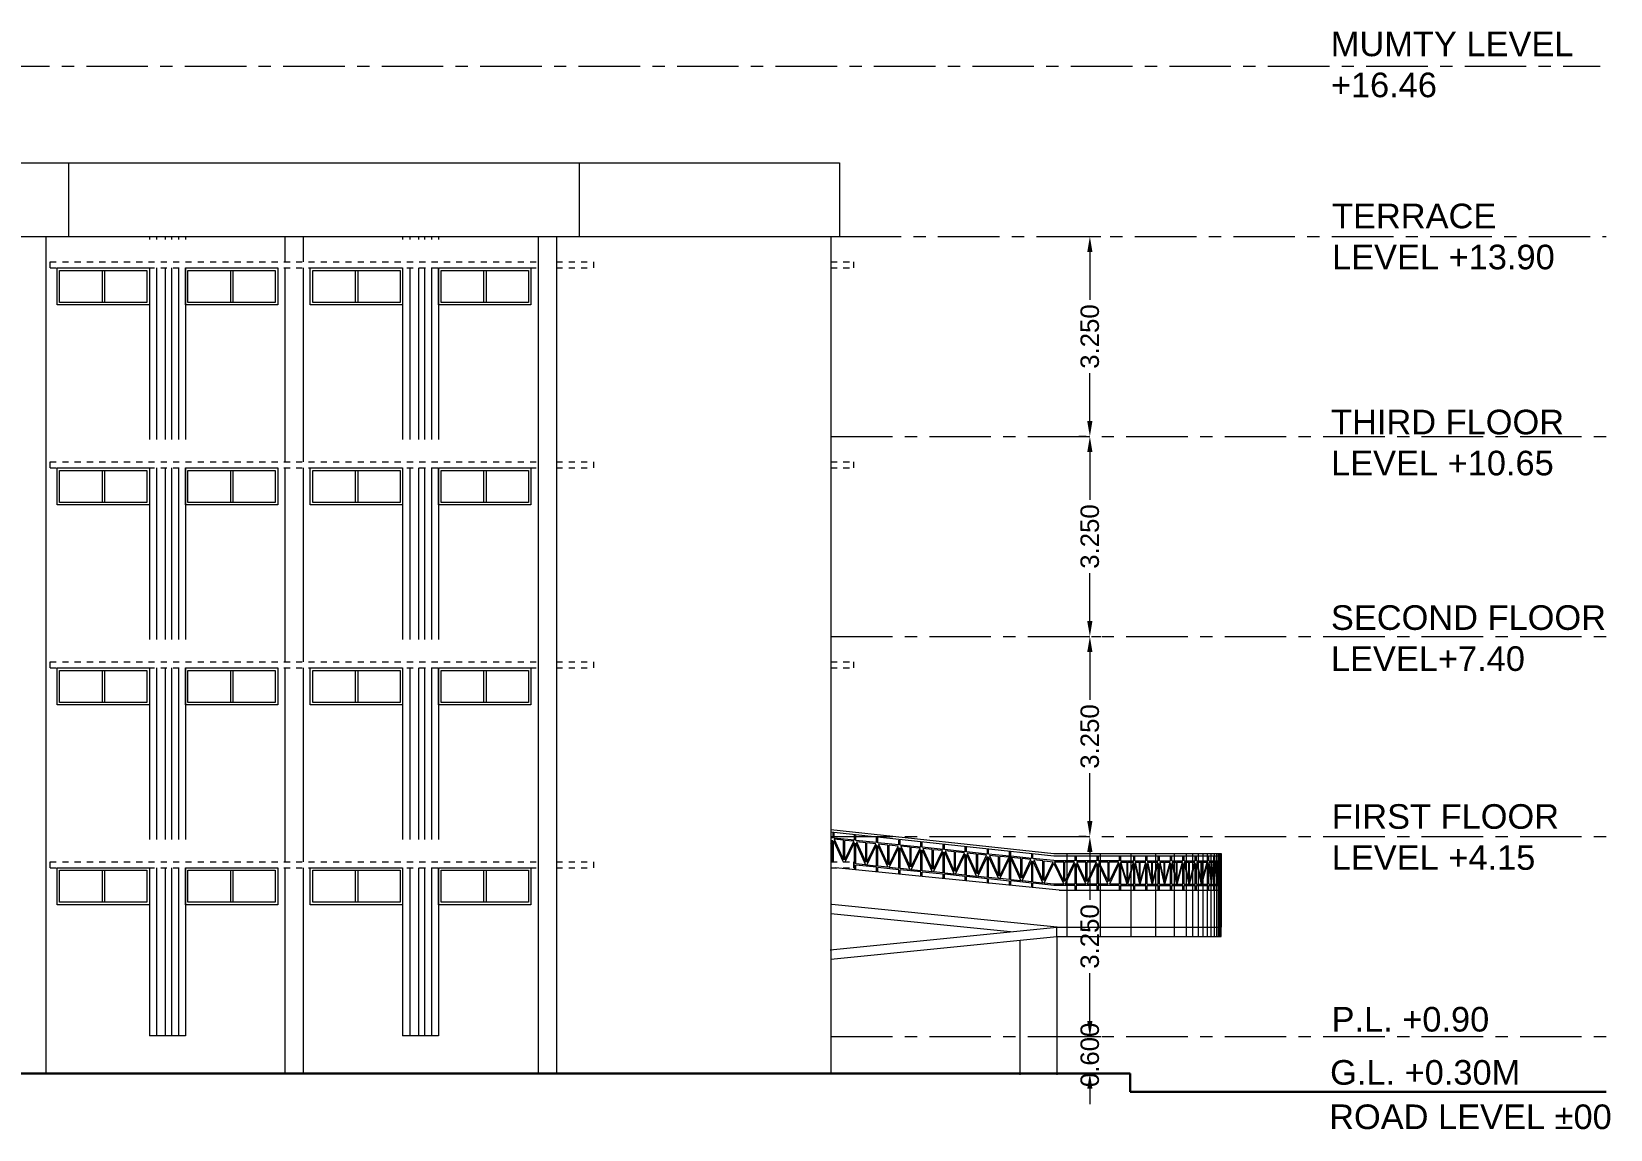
# Model space of a CAD drawing. Header units: millimetres. Extents: x 1898 to 3725, y 783 to 1532.
# Drawn here: x 2634.09 to 2659.74, y 966.5 to 984.34 of the extents above; entities that cross this region are included whole.
import ezdxf

# ---------------------------------------------------------------- set-up
doc = ezdxf.new("R2010")
doc.units = ezdxf.units.MM
for name, pattern in [('CENTER', [2, 1.25, -0.25, 0.25, -0.25]), ('DASHED', [0.75, 0.5, -0.25]), ('DASHED2', [0.375, 0.25, -0.125])]:
    doc.linetypes.add(name, pattern=pattern)
doc.layers.get('Defpoints').update_dxf_attribs({"lineweight": 15})
for name, color, linetype, lineweight in [('DIM', 6, 'Continuous', 18), ('ELEV.1', 7, 'Continuous', 20), ('ELEV.2', 250, 'Continuous', 20), ('ELEV.4', 251, 'Continuous', 18), ('ELEV.5', 250, 'Continuous', 15), ('Fixture', 44, 'Continuous', 13), ('GRID', 134, 'CENTER', 18), ('Hatch', 43, 'Continuous', 13), ('PROJ.', 30, 'DASHED2', 15), ('Railing', 23, 'Continuous', 13), ('RAMP', 213, 'Continuous', 20), ('TEXT', 7, 'Continuous', 15), ('Ventilator', 4, 'DASHED', 18), ('Wall', 7, 'Continuous', 30)]:
    doc.layers.add(name, color=color, linetype=linetype, lineweight=lineweight)
doc.styles.add('Tabrej', font='arial.ttf')
doc.dimstyles.new('DIMEN', dxfattribs={"dimtxt": 0.3, "dimasz": 0.25, "dimexe": 0.18, "dimexo": 0.0625, "dimgap": 0.09, "dimtad": 0, "dimdec": 3, "dimzin": 0, "dimdsep": 46, "dimtxsty": 'Tabrej', "dimcen": 0, "dimclrd": 256, "dimclre": 256, "dimclrt": 7, "dimadec": 0, "dimazin": 0, "dimtfac": 1, "dimtdec": 3, "dimtofl": 0, "dimtmove": 0, "dimatfit": 1, "dimfxl": 0, "dimtolj": 1, "dimtzin": 0, "dimlwd": -1, "dimlwe": -1, "dimarcsym": 0})

# ---------------------------------------------------------------- blocks, each defined once
blk = doc.blocks.new('DRTY')
at = {"layer": 'ELEV.1', "color": 251, "ltscale": 0.05}
for p, q in [((-0.115, 3.7), (-0.115, 3.65)), ((0, 3.7), (0, 3.65)), ((0.355, 3.7), (0.355, 3.65)), ((0.47, 3.7), (0.47, 3.65)), ((-0.115, 3.19), (-0.115, 0.4)), ((0, 3.19), (0, 0.4)), ((0.355, 3.19), (0.355, 0.4)), ((0.47, 3.19), (0.47, 0.4)), ((-0.115, -0.06), (-0.115, -2.85)), ((0, -0.06), (0, -2.85)), ((0.355, -0.06), (0.355, -2.85)), ((0.47, -0.06), (0.47, -2.85)), ((-0.115, -3.31), (-0.115, -6.1)), ((0, -3.31), (0, -6.1)), ((0.355, -3.31), (0.355, -6.1)), ((0.47, -3.31), (0.47, -6.1)), ((-0.115, -6.56), (-0.115, -9.29)), ((0, -6.56), (0, -9.29)), ((0.355, -6.56), (0.355, -9.29)), ((0.47, -6.56), (0.47, -9.29)), ((-0.115, -9.29), (-0.115, -9.29)), ((-0.115, -9.29), (0.47, -9.29))]:
    blk.add_line(p, q, dxfattribs=at)
at = {"layer": 'Fixture', "ltscale": 0.05}
for p, q in [((0.113, 3.7), (0.113, 3.65)), ((0.213, 3.7), (0.213, 3.65)), ((0.113, 3.19), (0.113, 0.4)), ((0.213, 3.19), (0.213, 0.4)), ((0.113, -0.06), (0.113, -2.85)), ((0.213, -0.06), (0.213, -2.85)), ((0.113, -3.31), (0.113, -6.1)), ((0.213, -3.31), (0.213, -6.1)), ((0.113, -6.56), (0.113, -9.29)), ((0.213, -6.56), (0.213, -9.29)), ((0.113, -9.29), (0.213, -9.29))]:
    blk.add_line(p, q, dxfattribs=at)
blk = doc.blocks.new('*D437')
at = {"layer": 'Defpoints', "color": 0, "lineweight": 15, "transparency": 16777216}
for p in [(2651.163, 968.008), (2651.285, 968.008), (2651.163, 967.408)]:
    blk.add_point(p, dxfattribs=at)
at = {"layer": 'DIM', "transparency": 16777216}
for p, q in [((2651.285, 968.258), (2651.285, 968.508)), ((2651.226, 968.008), (2651.465, 968.008)), ((2651.226, 967.408), (2651.465, 967.408)), ((2651.285, 967.158), (2651.285, 966.908))]:
    blk.add_line(p, q, dxfattribs=at)
at = {"layer": 'DIM', "lineweight": 15, "transparency": 16777216}
for points in [[(2651.243, 968.258), (2651.327, 968.258), (2651.285, 968.008)], [(2651.243, 967.158), (2651.327, 967.158), (2651.285, 967.408)]]:
    blk.add_solid(points, dxfattribs=at)
at = {"layer": 'DIM', "color": 7, "transparency": 16777216, "insert": (2651.285, 967.708), "char_height": 0.3, "attachment_point": 5, "rotation": 90, "style": 'Tabrej'}
blk.add_mtext('\\A1;0.600', dxfattribs=at)
blk = doc.blocks.new('*D438')
at = {"layer": 'Defpoints', "color": 0, "lineweight": 15, "transparency": 16777216}
for p in [(2651.285, 971.258), (2651.285, 971.258), (2651.163, 968.008)]:
    blk.add_point(p, dxfattribs=at)
at = {"layer": 'DIM', "transparency": 16777216}
for p, q in [((2651.223, 971.258), (2651.105, 971.258)), ((2651.285, 971.008), (2651.285, 970.229)), ((2651.285, 968.258), (2651.285, 969.038)), ((2651.226, 968.008), (2651.465, 968.008))]:
    blk.add_line(p, q, dxfattribs=at)
at = {"layer": 'DIM', "lineweight": 15, "transparency": 16777216}
for points in [[(2651.243, 971.008), (2651.327, 971.008), (2651.285, 971.258)], [(2651.243, 968.258), (2651.327, 968.258), (2651.285, 968.008)]]:
    blk.add_solid(points, dxfattribs=at)
at = {"layer": 'DIM', "color": 7, "transparency": 16777216, "insert": (2651.285, 969.633), "char_height": 0.3, "attachment_point": 5, "rotation": 90, "style": 'Tabrej'}
blk.add_mtext('\\A1;3.250', dxfattribs=at)
blk = doc.blocks.new('*D439')
at = {"layer": 'Defpoints', "color": 0, "lineweight": 15, "transparency": 16777216}
for p in [(2651.251, 974.508), (2651.285, 974.508), (2651.285, 971.258)]:
    blk.add_point(p, dxfattribs=at)
at = {"layer": 'DIM', "transparency": 16777216}
for p, q in [((2651.313, 974.508), (2651.465, 974.508)), ((2651.285, 974.258), (2651.285, 973.479)), ((2651.285, 971.508), (2651.285, 972.288)), ((2651.223, 971.258), (2651.105, 971.258))]:
    blk.add_line(p, q, dxfattribs=at)
at = {"layer": 'DIM', "lineweight": 15, "transparency": 16777216}
for points in [[(2651.243, 974.258), (2651.327, 974.258), (2651.285, 974.508)], [(2651.243, 971.508), (2651.327, 971.508), (2651.285, 971.258)]]:
    blk.add_solid(points, dxfattribs=at)
at = {"layer": 'DIM', "color": 7, "transparency": 16777216, "insert": (2651.285, 972.883), "char_height": 0.3, "attachment_point": 5, "rotation": 90, "style": 'Tabrej'}
blk.add_mtext('\\A1;3.250', dxfattribs=at)
blk = doc.blocks.new('*D440')
at = {"layer": 'Defpoints', "color": 0, "lineweight": 15, "transparency": 16777216}
for p in [(2651.285, 977.758), (2651.285, 977.758), (2651.251, 974.508)]:
    blk.add_point(p, dxfattribs=at)
at = {"layer": 'DIM', "transparency": 16777216}
for p, q in [((2651.223, 977.758), (2651.105, 977.758)), ((2651.285, 977.508), (2651.285, 976.729)), ((2651.285, 974.758), (2651.285, 975.538)), ((2651.313, 974.508), (2651.465, 974.508))]:
    blk.add_line(p, q, dxfattribs=at)
at = {"layer": 'DIM', "lineweight": 15, "transparency": 16777216}
for points in [[(2651.243, 977.508), (2651.327, 977.508), (2651.285, 977.758)], [(2651.243, 974.758), (2651.327, 974.758), (2651.285, 974.508)]]:
    blk.add_solid(points, dxfattribs=at)
at = {"layer": 'DIM', "color": 7, "transparency": 16777216, "insert": (2651.285, 976.133), "char_height": 0.3, "attachment_point": 5, "rotation": 90, "style": 'Tabrej'}
blk.add_mtext('\\A1;3.250', dxfattribs=at)
blk = doc.blocks.new('*D441')
at = {"layer": 'Defpoints', "color": 0, "lineweight": 15, "transparency": 16777216}
for p in [(2651.251, 981.008), (2651.285, 981.008), (2651.285, 977.758)]:
    blk.add_point(p, dxfattribs=at)
at = {"layer": 'DIM', "transparency": 16777216}
for p, q in [((2651.313, 981.008), (2651.465, 981.008)), ((2651.285, 980.758), (2651.285, 979.979)), ((2651.285, 978.008), (2651.285, 978.788)), ((2651.223, 977.758), (2651.105, 977.758))]:
    blk.add_line(p, q, dxfattribs=at)
at = {"layer": 'DIM', "lineweight": 15, "transparency": 16777216}
for points in [[(2651.243, 980.758), (2651.327, 980.758), (2651.285, 981.008)], [(2651.243, 978.008), (2651.327, 978.008), (2651.285, 977.758)]]:
    blk.add_solid(points, dxfattribs=at)
at = {"layer": 'DIM', "color": 7, "transparency": 16777216, "insert": (2651.285, 979.383), "char_height": 0.3, "attachment_point": 5, "rotation": 90, "style": 'Tabrej'}
blk.add_mtext('\\A1;3.250', dxfattribs=at)

msp = doc.modelspace()

# ---------------------------------------------------------------- linework, layer by layer
at = {"layer": 'ELEV.1'}
for p, q in [((2627.8673, 982.2081), (2634.6873, 982.2081)), ((2634.6873, 982.2081), (2634.6873, 981.0081)), ((2627.8673, 981.0081), (2634.6873, 981.0081)), ((2634.3173, 981.0081), (2634.3173, 967.4081))]:
    msp.add_line(p, q, dxfattribs=at)
at = {"layer": 'ELEV.2'}
for p, q in [((2638.2023, 981.0081), (2638.2023, 980.5981)), ((2638.5023, 981.0081), (2638.5023, 980.5981)), ((2642.3173, 981.0081), (2642.3173, 967.4081)), ((2642.6173, 981.0081), (2642.6173, 967.4081)), ((2638.2023, 980.4981), (2638.2023, 977.3481)), ((2638.5023, 980.4981), (2638.5023, 977.3481)), ((2638.2023, 977.2481), (2638.2023, 974.0981)), ((2638.5023, 977.2481), (2638.5023, 974.0981)), ((2638.2023, 973.9981), (2638.2023, 970.8481)), ((2638.5023, 973.9981), (2638.5023, 970.8481)), ((2638.2023, 970.7481), (2638.2023, 967.4081)), ((2638.5023, 970.7481), (2638.5023, 967.4081))]:
    msp.add_line(p, q, dxfattribs=at)
at = {"layer": 'ELEV.4'}
for p, q in [((2642.9873, 982.2081), (2647.2173, 982.2081)), ((2647.2173, 982.2081), (2647.2173, 981.0081)), ((2642.9873, 981.0081), (2647.2173, 981.0081)), ((2647.0773, 981.0081), (2647.0773, 967.4081))]:
    msp.add_line(p, q, dxfattribs=at)
at = {"layer": 'ELEV.5', "linetype": 'Continuous'}
for p, q in [((2650.7848, 970.3831), (2647.1522, 970.7475)), ((2650.7848, 970.3831), (2653.4173, 970.3831)), ((2653.4173, 970.3831), (2653.4173, 969.7831)), ((2650.7548, 969.7831), (2647.0923, 970.1505)), ((2649.9959, 969.7085), (2647.0773, 970.0012)), ((2647.0624, 969.4142), (2650.7473, 969.7838)), ((2647.0773, 969.2649), (2650.7473, 969.6331)), ((2650.7473, 969.6331), (2650.7473, 969.7831)), ((2650.7473, 969.6331), (2653.4162, 969.6331)), ((2650.7473, 969.6331), (2650.7473, 967.3831)), ((2650.7548, 969.7831), (2653.4162, 969.7831)), ((2653.4162, 969.7831), (2653.4162, 969.6331)), ((2650.1473, 969.5729), (2650.1473, 967.3831))]:
    msp.add_line(p, q, dxfattribs=at)
at = {"layer": 'GRID', "ltscale": 0.8}
for p, q in [((2631.7773, 983.7751), (2659.5757, 983.7751)), ((2647.2173, 981.0081), (2659.6766, 981.0081)), ((2647.0773, 977.7581), (2659.6766, 977.7581)), ((2647.0773, 974.5081), (2659.6766, 974.5081)), ((2647.0773, 971.2581), (2659.6766, 971.2581)), ((2647.0773, 968.0081), (2659.6766, 968.0081))]:
    msp.add_line(p, q, dxfattribs=at)
at = {"layer": 'Hatch'}
for p, q in [((2650.9148, 969.6381), (2650.9148, 970.9831)), ((2651.4583, 969.6331), (2651.4583, 970.9781)), ((2651.9583, 969.6331), (2651.9583, 970.9781)), ((2652.3583, 969.6331), (2652.3583, 970.9781)), ((2652.6583, 969.6331), (2652.6583, 970.9781)), ((2652.8583, 969.6331), (2652.8583, 970.9781)), ((2652.9583, 969.6331), (2652.9583, 970.9781)), ((2653.0483, 969.6331), (2653.0483, 970.9781)), ((2653.1283, 969.6331), (2653.1283, 970.9781)), ((2653.1983, 969.6331), (2653.1983, 970.9781)), ((2653.2583, 969.6331), (2653.2583, 970.9781)), ((2653.3083, 969.6331), (2653.3083, 970.9781)), ((2653.3483, 969.6331), (2653.3483, 970.9781)), ((2653.3783, 969.6331), (2653.3783, 970.9781)), ((2653.3983, 969.6331), (2653.3983, 970.9781)), ((2653.4083, 969.6331), (2653.4083, 970.9781)), ((2653.4173, 969.6331), (2653.4173, 970.9781))]:
    msp.add_line(p, q, dxfattribs=at)
at = {"layer": 'PROJ.'}
for p, q in [((2634.3873, 980.4981), (2634.3873, 980.5981)), ((2642.3173, 980.5981), (2642.3173, 980.4981)), ((2643.2174, 980.5981), (2643.2174, 980.4981)), ((2647.4473, 980.4981), (2647.4473, 980.5981)), ((2634.3873, 977.2481), (2634.3873, 977.3481)), ((2642.3173, 977.3481), (2642.3173, 977.2481)), ((2643.2174, 977.3481), (2643.2174, 977.2481)), ((2647.4473, 977.2481), (2647.4473, 977.3481)), ((2634.3873, 973.9981), (2634.3873, 974.0981)), ((2642.3173, 974.0981), (2642.3173, 973.9981)), ((2643.2174, 974.0981), (2643.2174, 973.9981)), ((2647.4473, 973.9981), (2647.4473, 974.0981)), ((2634.3873, 970.7481), (2634.3873, 970.8481)), ((2642.3173, 970.8481), (2642.3173, 970.7481)), ((2643.2174, 970.8481), (2643.2174, 970.7481)), ((2647.4473, 970.7481), (2647.4473, 970.8481))]:
    msp.add_line(p, q, dxfattribs=at)
at = {"layer": 'PROJ.', "ltscale": 0.002}
for p, q in [((2634.3873, 980.5981), (2642.3173, 980.5981)), ((2634.3873, 980.4981), (2642.3173, 980.4981)), ((2642.6173, 980.5981), (2643.2174, 980.5981)), ((2642.6173, 980.4981), (2643.2174, 980.4981)), ((2647.0773, 980.5981), (2647.4473, 980.5981)), ((2647.0773, 980.4981), (2647.4473, 980.4981)), ((2634.3873, 977.3481), (2642.3173, 977.3481)), ((2642.6173, 977.3481), (2643.2174, 977.3481)), ((2647.0773, 977.3481), (2647.4473, 977.3481)), ((2634.3873, 977.2481), (2642.3173, 977.2481)), ((2642.6173, 977.2481), (2643.2174, 977.2481)), ((2647.0773, 977.2481), (2647.4473, 977.2481)), ((2634.3873, 974.0981), (2642.3173, 974.0981)), ((2634.3873, 973.9981), (2642.3173, 973.9981)), ((2642.6173, 974.0981), (2643.2174, 974.0981)), ((2642.6173, 973.9981), (2643.2174, 973.9981)), ((2647.0773, 974.0981), (2647.4473, 974.0981)), ((2647.0773, 973.9981), (2647.4473, 973.9981)), ((2634.3873, 970.8481), (2642.3173, 970.8481)), ((2634.3873, 970.7481), (2642.3173, 970.7481)), ((2642.6173, 970.8481), (2643.2174, 970.8481)), ((2642.6173, 970.7481), (2643.2174, 970.7481)), ((2647.0773, 970.8481), (2647.4473, 970.8481)), ((2647.0773, 970.7481), (2647.4473, 970.7481))]:
    msp.add_line(p, q, dxfattribs=at)
at = {"layer": 'Railing', "linetype": 'Continuous'}
for p, q in [((2647.0773, 971.3718), (2650.7008, 970.9831)), ((2647.0773, 971.3316), (2650.6986, 970.9431)), ((2650.6986, 970.9431), (2653.4173, 970.9431)), ((2650.7008, 970.9831), (2653.4173, 970.9831)), ((2650.8831, 970.9831), (2653.4173, 970.9831)), ((2653.4173, 970.9831), (2653.4173, 970.3831))]:
    msp.add_line(p, q, dxfattribs=at)
at = {"layer": 'Railing'}
for p, q in [((2647.112, 971.2341), (2647.0773, 971.2376)), ((2647.0773, 971.1506), (2647.1004, 971.1985)), ((2647.1004, 970.8553), (2647.1004, 971.1985)), ((2647.112, 971.2341), (2647.112, 971.3279)), ((2647.1204, 971.1889), (2647.2749, 970.8481)), ((2647.1204, 970.8512), (2647.1204, 971.1889)), ((2647.2825, 971.1964), (2647.1319, 971.2119)), ((2647.1319, 971.2119), (2647.2825, 970.8798)), ((2647.132, 971.232), (2647.132, 971.3257)), ((2647.4604, 971.1982), (2647.132, 971.232)), ((2647.2825, 970.8798), (2647.2825, 971.1964)), ((2647.4478, 971.1794), (2647.3025, 971.1944)), ((2647.3025, 970.8774), (2647.3025, 971.1944)), ((2647.3025, 970.8774), (2647.4478, 971.1794)), ((2647.3106, 970.8481), (2647.4604, 971.1595)), ((2647.4604, 971.1982), (2647.4604, 971.2787)), ((2647.4604, 970.8162), (2647.4604, 971.1595)), ((2647.4804, 971.1942), (2647.4804, 971.2746)), ((2647.8204, 971.1592), (2647.4804, 971.1942)), ((2647.4804, 971.1499), (2647.6409, 970.7957)), ((2647.4804, 970.8122), (2647.4804, 971.1499)), ((2647.6425, 971.1574), (2647.4919, 971.1729)), ((2647.4919, 971.1729), (2647.6425, 970.8408)), ((2647.6425, 970.8408), (2647.6425, 971.1574)), ((2647.8078, 971.1404), (2647.6625, 971.1554)), ((2647.6625, 970.8383), (2647.6625, 971.1554)), ((2647.6625, 970.8383), (2647.8078, 971.1404)), ((2647.8204, 971.1592), (2647.8204, 971.2396)), ((2647.8404, 971.1552), (2647.8404, 971.2356)), ((2648.1804, 971.1202), (2647.8404, 971.1552)), ((2648.0025, 971.1184), (2647.8519, 971.1339)), ((2647.8519, 971.1339), (2648.0025, 970.8018)), ((2648.1804, 971.1202), (2648.1804, 971.2006)), ((2648.2005, 971.1192), (2648.2005, 971.1996)), ((2648.5405, 971.0842), (2648.5405, 971.1646)), ((2648.5605, 971.0821), (2648.5605, 971.1626)), ((2647.663, 970.7934), (2647.8204, 971.1205)), ((2647.8204, 970.7772), (2647.8204, 971.1205)), ((2647.8404, 971.1108), (2648.0009, 970.7567)), ((2647.8404, 970.7732), (2647.8404, 971.1108)), ((2648.0025, 970.8018), (2648.0025, 971.1184)), ((2648.1678, 971.1014), (2648.0225, 971.1163)), ((2648.0225, 970.7993), (2648.0225, 971.1163)), ((2648.0225, 970.7993), (2648.1678, 971.1014)), ((2648.023, 970.7544), (2648.1804, 971.0815)), ((2648.1804, 970.7382), (2648.1804, 971.0815)), ((2648.5405, 971.0842), (2648.2005, 971.1192)), ((2648.2005, 971.0748), (2648.361, 970.7207)), ((2648.2005, 970.7372), (2648.2005, 971.0748)), ((2648.3625, 971.0824), (2648.212, 971.0979)), ((2648.212, 971.0979), (2648.3625, 970.7658)), ((2648.3625, 970.7658), (2648.3625, 971.0824)), ((2648.5278, 971.0654), (2648.3825, 971.0803)), ((2648.3825, 970.7633), (2648.3825, 971.0803)), ((2648.3825, 970.7633), (2648.5278, 971.0654)), ((2648.3831, 970.7184), (2648.5405, 971.0455)), ((2648.5405, 970.7022), (2648.5405, 971.0455)), ((2648.9005, 971.0472), (2648.5605, 971.0821)), ((2648.5605, 971.0378), (2648.721, 970.6836)), ((2648.5605, 970.7001), (2648.5605, 971.0378)), ((2648.7225, 971.0454), (2648.572, 971.0609)), ((2648.572, 971.0609), (2648.7225, 970.7287)), ((2648.7225, 970.7287), (2648.7225, 971.0454)), ((2648.8878, 971.0284), (2648.7425, 971.0433)), ((2648.7425, 970.7263), (2648.7425, 971.0433)), ((2648.7425, 970.7263), (2648.8878, 971.0284)), ((2648.7431, 970.6814), (2648.9005, 971.0085)), ((2648.9005, 971.0472), (2648.9005, 971.1276)), ((2648.9005, 970.6652), (2648.9005, 971.0085)), ((2648.9205, 971.0451), (2648.9205, 971.1255)), ((2649.2605, 971.0101), (2648.9205, 971.0451)), ((2648.9205, 971.0008), (2649.081, 970.6466)), ((2648.9205, 970.6631), (2648.9205, 971.0008)), ((2649.0825, 971.0083), (2648.932, 971.0238)), ((2648.932, 971.0238), (2649.0825, 970.6917)), ((2649.0828, 970.6947), (2649.0828, 971.0114)), ((2649.2478, 970.9913), (2649.1025, 971.0063)), ((2649.1025, 970.6893), (2649.2478, 970.9913)), ((2649.1028, 970.6923), (2649.1028, 971.0093)), ((2649.1031, 970.6443), (2649.2605, 970.9714)), ((2649.2605, 971.0101), (2649.2605, 971.0906)), ((2649.2605, 970.6281), (2649.2605, 970.9714)), ((2649.2805, 971.0081), (2649.2805, 971.0885)), ((2649.6205, 970.9731), (2649.2805, 971.0081)), ((2649.2805, 970.9638), (2649.441, 970.6096)), ((2649.2805, 970.6261), (2649.2805, 970.9638)), ((2649.4425, 970.9713), (2649.292, 970.9868)), ((2649.292, 970.9868), (2649.4425, 970.6547)), ((2649.4425, 970.6547), (2649.4425, 970.9713)), ((2649.6078, 970.9543), (2649.4625, 970.9693)), ((2649.4625, 970.6522), (2649.4625, 970.9693)), ((2649.4625, 970.6522), (2649.6078, 970.9543)), ((2649.4631, 970.6073), (2649.6205, 970.9344)), ((2649.6205, 970.9731), (2649.6205, 971.0535)), ((2649.6205, 970.5911), (2649.6205, 970.9344)), ((2649.6405, 970.9711), (2649.6405, 971.0515)), ((2649.9805, 970.9361), (2649.6405, 970.9711)), ((2649.6405, 970.9267), (2649.801, 970.5725)), ((2649.6405, 970.5891), (2649.6405, 970.9267)), ((2649.8025, 970.9343), (2649.652, 970.9498)), ((2649.652, 970.9498), (2649.8025, 970.6177)), ((2649.8025, 970.6177), (2649.8025, 970.9343)), ((2649.8225, 970.6152), (2649.8225, 970.9322)), ((2649.8225, 970.6152), (2649.9678, 970.9173)), ((2649.9681, 970.9203), (2649.8228, 970.9353)), ((2649.8231, 970.5703), (2649.9805, 970.8974)), ((2649.9805, 970.8974), (2649.9805, 971.0165)), ((2649.9808, 970.5571), (2649.9808, 970.9004)), ((2650.0008, 970.8927), (2650.0008, 971.0175)), ((2650.3408, 970.9021), (2650.0008, 970.9371)), ((2650.0008, 970.8927), (2650.1613, 970.5386)), ((2650.0008, 970.5551), (2650.0008, 970.8927)), ((2650.1628, 970.9003), (2650.0123, 970.9158)), ((2650.0123, 970.9158), (2650.1628, 970.5837)), ((2650.1628, 970.5837), (2650.1628, 970.9003)), ((2650.3281, 970.8833), (2650.1828, 970.8982)), ((2650.1828, 970.5812), (2650.1828, 970.8982)), ((2650.1828, 970.5812), (2650.3281, 970.8833)), ((2650.3408, 970.9021), (2650.3408, 970.9748)), ((2650.3608, 970.9001), (2650.3608, 970.9726)), ((2650.7008, 970.8651), (2650.3608, 970.9001)), ((2650.5228, 970.8633), (2650.3723, 970.8788)), ((2650.3723, 970.8788), (2650.5228, 970.5466)), ((2651.0408, 970.9431), (2651.0408, 970.8631)), ((2651.0408, 970.9426), (2651.0408, 970.8626)), ((2651.0608, 970.9431), (2651.0608, 970.8631)), ((2651.4008, 970.9431), (2651.4008, 970.8631)), ((2651.4008, 970.9426), (2651.4008, 970.8626)), ((2651.4208, 970.9431), (2651.4208, 970.8631)), ((2651.7608, 970.9431), (2651.7608, 970.8631)), ((2651.7808, 970.9426), (2651.7808, 970.8626)), ((2651.9973, 970.8626), (2651.9973, 970.9431)), ((2652.0173, 970.8626), (2652.0173, 970.9431)), ((2652.1973, 970.8626), (2652.1973, 970.9431)), ((2652.2173, 970.8626), (2652.2173, 970.9431)), ((2652.3973, 970.8626), (2652.3973, 970.9431)), ((2652.4173, 970.8626), (2652.4173, 970.9431)), ((2652.5973, 970.8626), (2652.5973, 970.9431)), ((2652.6173, 970.8626), (2652.6173, 970.9431)), ((2652.7973, 970.8626), (2652.7973, 970.9431)), ((2652.8173, 970.8626), (2652.8173, 970.9431)), ((2652.9973, 970.8626), (2652.9973, 970.9431)), ((2653.0173, 970.8626), (2653.0173, 970.9431)), ((2653.1973, 970.8626), (2653.1973, 970.9431)), ((2653.2173, 970.8626), (2653.2173, 970.9431)), ((2653.2973, 970.8626), (2653.2973, 970.9431)), ((2653.3173, 970.8626), (2653.3173, 970.9431)), ((2653.3973, 970.8626), (2653.3973, 970.9431)), ((2647.4604, 970.8162), (2647.4473, 970.8176)), ((2647.4604, 970.7961), (2647.4473, 970.7975)), ((2647.4604, 970.7165), (2647.4604, 970.7961)), ((2647.6409, 970.7957), (2647.4804, 970.8122)), ((2647.8204, 970.7571), (2647.4804, 970.7921)), ((2647.4804, 970.7145), (2647.4804, 970.7921)), ((2647.8204, 970.7772), (2647.663, 970.7934)), ((2647.8204, 970.6804), (2647.8204, 970.7571)), ((2648.0009, 970.7567), (2647.8404, 970.7732)), ((2648.1804, 970.7181), (2647.8404, 970.7531)), ((2647.8404, 970.6784), (2647.8404, 970.7531)), ((2648.1804, 970.7382), (2648.023, 970.7544)), ((2648.1804, 970.6443), (2648.1804, 970.7181)), ((2648.361, 970.7207), (2648.2005, 970.7372)), ((2648.5405, 970.6821), (2648.2005, 970.7171)), ((2648.2005, 970.6423), (2648.2005, 970.7171)), ((2648.5405, 970.7022), (2648.3831, 970.7184)), ((2648.5405, 970.6082), (2648.5405, 970.6821)), ((2648.721, 970.6836), (2648.5605, 970.7001)), ((2648.9005, 970.6451), (2648.5605, 970.68)), ((2648.5605, 970.6062), (2648.5605, 970.68)), ((2648.9005, 970.6652), (2648.7431, 970.6814)), ((2648.9005, 970.5721), (2648.9005, 970.6451)), ((2649.081, 970.6466), (2648.9205, 970.6631)), ((2649.2605, 970.608), (2648.9205, 970.643)), ((2648.9205, 970.5701), (2648.9205, 970.643)), ((2649.2605, 970.6281), (2649.1031, 970.6443)), ((2649.441, 970.6096), (2649.2805, 970.6261)), ((2650.1834, 970.5363), (2650.3408, 970.8634)), ((2650.3408, 970.5201), (2650.3408, 970.8634)), ((2650.3608, 970.8557), (2650.5213, 970.5015)), ((2650.3608, 970.518), (2650.3608, 970.8557)), ((2650.5228, 970.5466), (2650.5228, 970.8633)), ((2650.5428, 970.5442), (2650.5428, 970.8612)), ((2650.5428, 970.8612), (2650.6881, 970.8463)), ((2650.5428, 970.5442), (2650.6881, 970.8463)), ((2650.5434, 970.4993), (2650.7008, 970.8264)), ((2651.0408, 970.8631), (2650.7008, 970.8631)), ((2650.7008, 970.8197), (2650.8597, 970.4831)), ((2650.7118, 970.8431), (2650.8608, 970.5277)), ((2650.8608, 970.8431), (2650.7118, 970.8431)), ((2650.8608, 970.5277), (2650.8608, 970.8431)), ((2651.0297, 970.8431), (2650.8808, 970.8431)), ((2651.0297, 970.8431), (2650.8808, 970.5277)), ((2650.8808, 970.5277), (2650.8808, 970.8431)), ((2651.0408, 970.8197), (2650.8818, 970.4831)), ((2651.0408, 970.8197), (2651.0408, 970.4826)), ((2651.0408, 970.8197), (2651.0408, 970.4831)), ((2651.4008, 970.8631), (2651.0608, 970.8631)), ((2651.0608, 970.8197), (2651.2197, 970.4831)), ((2651.0608, 970.8197), (2651.0608, 970.4831)), ((2651.0718, 970.8431), (2651.2208, 970.5277)), ((2651.2208, 970.8431), (2651.0718, 970.8431)), ((2651.2208, 970.5277), (2651.2208, 970.8431)), ((2651.3897, 970.8431), (2651.2408, 970.8431)), ((2651.3897, 970.8431), (2651.2408, 970.5277)), ((2651.2408, 970.5277), (2651.2408, 970.8431)), ((2651.4008, 970.8197), (2651.2418, 970.4831)), ((2651.4008, 970.8197), (2651.4008, 970.4826)), ((2651.4008, 970.8197), (2651.4008, 970.4831)), ((2651.7608, 970.8631), (2651.4208, 970.8631)), ((2651.4208, 970.8197), (2651.5797, 970.4831)), ((2651.4208, 970.8197), (2651.4208, 970.4831)), ((2651.4318, 970.8431), (2651.5808, 970.5277)), ((2651.5808, 970.8431), (2651.4318, 970.8431)), ((2651.5808, 970.5277), (2651.5808, 970.8431)), ((2651.7497, 970.8431), (2651.6008, 970.8431)), ((2651.7497, 970.8431), (2651.6008, 970.5277)), ((2651.6008, 970.5277), (2651.6008, 970.8431)), ((2651.7608, 970.8197), (2651.6018, 970.4831)), ((2651.7608, 970.8197), (2651.7608, 970.4831)), ((2651.7808, 970.8626), (2651.9973, 970.8626)), ((2651.7808, 970.8264), (2651.7808, 970.4826)), ((2651.8921, 970.4831), (2651.7808, 970.8264)), ((2651.786, 970.8426), (2651.8923, 970.8426)), ((2651.8923, 970.5147), (2651.786, 970.8426)), ((2651.8923, 970.5147), (2651.8923, 970.8426)), ((2651.9023, 970.8426), (2651.9921, 970.8426)), ((2651.9023, 970.5197), (2651.9921, 970.8426)), ((2651.9023, 970.5197), (2651.9023, 970.8426)), ((2651.9025, 970.4831), (2651.9973, 970.8239)), ((2651.9973, 970.4831), (2651.9973, 970.8239)), ((2652.0173, 970.8626), (2652.1973, 970.8626)), ((2652.0173, 970.4831), (2652.0173, 970.8196)), ((2652.0173, 970.8196), (2652.0922, 970.4831)), ((2652.0225, 970.8426), (2652.0923, 970.8426)), ((2652.0225, 970.8426), (2652.0923, 970.5286)), ((2652.0923, 970.5286), (2652.0923, 970.8426)), ((2652.1023, 970.8426), (2652.1921, 970.8426)), ((2652.1023, 970.5197), (2652.1921, 970.8426)), ((2652.1023, 970.5197), (2652.1023, 970.8426)), ((2652.1025, 970.4831), (2652.1973, 970.8239)), ((2652.1973, 970.4831), (2652.1973, 970.8239)), ((2652.2173, 970.8626), (2652.3973, 970.8626)), ((2652.2173, 970.4831), (2652.2173, 970.8196)), ((2652.2173, 970.8196), (2652.2922, 970.4831)), ((2652.2222, 970.8437), (2652.2923, 970.5286)), ((2652.2225, 970.8426), (2652.2923, 970.8426)), ((2652.2923, 970.5286), (2652.2923, 970.8426)), ((2652.3023, 970.8426), (2652.3921, 970.8426)), ((2652.3023, 970.5197), (2652.3921, 970.8426)), ((2652.3023, 970.5197), (2652.3023, 970.8426)), ((2652.3025, 970.4831), (2652.3973, 970.8239)), ((2652.3973, 970.4831), (2652.3973, 970.8239)), ((2652.4173, 970.8626), (2652.5973, 970.8626)), ((2652.4173, 970.4831), (2652.4173, 970.8196)), ((2652.4173, 970.8196), (2652.4922, 970.4831)), ((2652.4225, 970.8426), (2652.4923, 970.8426)), ((2652.4225, 970.8426), (2652.4923, 970.5286)), ((2652.4923, 970.5286), (2652.4923, 970.8426)), ((2652.5023, 970.8426), (2652.5921, 970.8426)), ((2652.5023, 970.5197), (2652.5921, 970.8426)), ((2652.5023, 970.5197), (2652.5023, 970.8426)), ((2652.5025, 970.4831), (2652.5973, 970.8239)), ((2652.5973, 970.4831), (2652.5973, 970.8239)), ((2652.6173, 970.8626), (2652.7973, 970.8626)), ((2652.6173, 970.4831), (2652.6173, 970.8196)), ((2652.6173, 970.8196), (2652.6922, 970.4831)), ((2652.6225, 970.8426), (2652.6923, 970.8426)), ((2652.6225, 970.8426), (2652.6923, 970.5286)), ((2652.6923, 970.5286), (2652.6923, 970.8426)), ((2652.7023, 970.8426), (2652.7921, 970.8426)), ((2652.7023, 970.5197), (2652.7921, 970.8426)), ((2652.7023, 970.5197), (2652.7023, 970.8426)), ((2652.7025, 970.4831), (2652.7973, 970.8239)), ((2652.7973, 970.4831), (2652.7973, 970.8239)), ((2652.8173, 970.8626), (2652.9973, 970.8626)), ((2652.8173, 970.8426), (2652.8973, 970.4831)), ((2652.8173, 970.4831), (2652.8173, 970.8196)), ((2652.8173, 970.8196), (2652.8922, 970.4831)), ((2652.8225, 970.8426), (2652.8923, 970.8426)), ((2652.8225, 970.8426), (2652.9022, 970.4842)), ((2652.8923, 970.4831), (2652.8923, 970.8426)), ((2652.8925, 970.4844), (2652.9921, 970.8426)), ((2652.9023, 970.8426), (2652.9921, 970.8426)), ((2652.9023, 970.4831), (2652.9023, 970.8426)), ((2652.9025, 970.4831), (2652.9973, 970.8239)), ((2652.9973, 970.4831), (2652.9973, 970.8239)), ((2653.0173, 970.8626), (2653.1973, 970.8626)), ((2653.0173, 970.4831), (2653.0173, 970.8196)), ((2653.0173, 970.8196), (2653.0922, 970.4831)), ((2653.0225, 970.8426), (2653.1921, 970.8426)), ((2653.0225, 970.8426), (2653.1022, 970.4842)), ((2653.0923, 970.4831), (2653.0923, 970.8426)), ((2653.0925, 970.4844), (2653.1921, 970.8426)), ((2653.1023, 970.4831), (2653.1023, 970.8426)), ((2653.1025, 970.4831), (2653.1973, 970.8239)), ((2653.1973, 970.4831), (2653.1973, 970.8239)), ((2653.2173, 970.8626), (2653.2973, 970.8626)), ((2653.2173, 970.4831), (2653.2173, 970.82)), ((2653.2173, 970.82), (2653.2548, 970.4828)), ((2653.2198, 970.8426), (2653.2548, 970.8426)), ((2653.2198, 970.8426), (2653.2548, 970.5282)), ((2653.2548, 970.5282), (2653.2548, 970.8426)), ((2653.2598, 970.8426), (2653.2948, 970.8426)), ((2653.2598, 970.5282), (2653.2948, 970.8426)), ((2653.2598, 970.5282), (2653.2598, 970.8426)), ((2653.2598, 970.4828), (2653.2973, 970.82)), ((2653.2973, 970.4831), (2653.2973, 970.82)), ((2653.3173, 970.8626), (2653.3973, 970.8626)), ((2653.3173, 970.4831), (2653.3173, 970.82)), ((2653.3173, 970.82), (2653.3548, 970.4828)), ((2653.3198, 970.8426), (2653.3548, 970.8426)), ((2653.3198, 970.8426), (2653.3548, 970.5282)), ((2653.3548, 970.5282), (2653.3548, 970.8426)), ((2653.3598, 970.8426), (2653.3948, 970.8426)), ((2653.3598, 970.5282), (2653.3948, 970.8426)), ((2653.3598, 970.5282), (2653.3598, 970.8426)), ((2653.3598, 970.4828), (2653.3973, 970.82)), ((2653.3973, 970.4831), (2653.3973, 970.82)), ((2649.2605, 970.5359), (2649.2605, 970.608)), ((2649.6205, 970.571), (2649.2805, 970.606)), ((2649.2805, 970.5338), (2649.2805, 970.606)), ((2649.6205, 970.5911), (2649.4631, 970.6073)), ((2649.6205, 970.4979), (2649.6205, 970.571)), ((2649.801, 970.5725), (2649.6405, 970.5891)), ((2649.9805, 970.534), (2649.6405, 970.569)), ((2649.6405, 970.4958), (2649.6405, 970.569)), ((2649.9808, 970.5571), (2649.8234, 970.5733)), ((2649.9808, 970.4637), (2649.9808, 970.537)), ((2650.1613, 970.5386), (2650.0008, 970.5551)), ((2650.3408, 970.5), (2650.0008, 970.535)), ((2650.0008, 970.4617), (2650.0008, 970.535)), ((2650.3408, 970.5201), (2650.1834, 970.5363)), ((2650.3408, 970.4276), (2650.3408, 970.5)), ((2650.5213, 970.5015), (2650.3608, 970.518)), ((2650.7008, 970.463), (2650.3608, 970.4979)), ((2650.3608, 970.4256), (2650.3608, 970.4979)), ((2650.7008, 970.4831), (2650.5434, 970.4993)), ((2650.8597, 970.4831), (2650.7008, 970.4831)), ((2651.0408, 970.4631), (2650.7008, 970.4631)), ((2651.0408, 970.4831), (2650.8818, 970.4831)), ((2651.0408, 970.4631), (2651.0408, 970.3826)), ((2651.0408, 970.4631), (2651.0408, 970.3831)), ((2651.2197, 970.4831), (2651.0608, 970.4831)), ((2651.4008, 970.4631), (2651.0608, 970.4631)), ((2651.0608, 970.4631), (2651.0608, 970.3831)), ((2651.4008, 970.4831), (2651.2418, 970.4831)), ((2651.4008, 970.4631), (2651.4008, 970.3826)), ((2651.4008, 970.4631), (2651.4008, 970.3831)), ((2651.5797, 970.4831), (2651.4208, 970.4831)), ((2651.7608, 970.4631), (2651.4208, 970.4631)), ((2651.4208, 970.4631), (2651.4208, 970.3831)), ((2651.7608, 970.4831), (2651.6018, 970.4831)), ((2651.7608, 970.4631), (2651.7608, 970.3831)), ((2651.7808, 970.4831), (2651.8923, 970.4831)), ((2651.7808, 970.4631), (2651.7808, 970.3826)), ((2651.7808, 970.4631), (2651.9973, 970.4631)), ((2651.9023, 970.4831), (2651.9973, 970.4831)), ((2651.9973, 970.3831), (2651.9973, 970.4631)), ((2652.0173, 970.4831), (2652.1973, 970.4831)), ((2652.0173, 970.3831), (2652.0173, 970.4631)), ((2652.0173, 970.4631), (2652.1973, 970.4631)), ((2652.1973, 970.3831), (2652.1973, 970.4631)), ((2652.2173, 970.4831), (2652.3973, 970.4831)), ((2652.2173, 970.3831), (2652.2173, 970.4631)), ((2652.2173, 970.4631), (2652.3973, 970.4631)), ((2652.3973, 970.3831), (2652.3973, 970.4631)), ((2652.4173, 970.4831), (2652.5973, 970.4831)), ((2652.4173, 970.3831), (2652.4173, 970.4631)), ((2652.4173, 970.4631), (2652.5973, 970.4631)), ((2652.5973, 970.3831), (2652.5973, 970.4631)), ((2652.6173, 970.4831), (2652.7973, 970.4831)), ((2652.6173, 970.3831), (2652.6173, 970.4631)), ((2652.6173, 970.4631), (2652.7973, 970.4631)), ((2652.7973, 970.3831), (2652.7973, 970.4631)), ((2652.8173, 970.4831), (2652.9973, 970.4831)), ((2652.8173, 970.3831), (2652.8173, 970.4631)), ((2652.8173, 970.4631), (2652.9973, 970.4631)), ((2652.9973, 970.3831), (2652.9973, 970.4631)), ((2653.0173, 970.4831), (2653.1973, 970.4831)), ((2653.0173, 970.3831), (2653.0173, 970.4631)), ((2653.0173, 970.4631), (2653.1973, 970.4631)), ((2653.1973, 970.3831), (2653.1973, 970.4631)), ((2653.2173, 970.4831), (2653.2973, 970.4831)), ((2653.2173, 970.3831), (2653.2173, 970.4631)), ((2653.2173, 970.4631), (2653.2973, 970.4631)), ((2653.2973, 970.3831), (2653.2973, 970.4631)), ((2653.3173, 970.4831), (2653.3973, 970.4831)), ((2653.3173, 970.3831), (2653.3173, 970.4631)), ((2653.3173, 970.4631), (2653.3973, 970.4631)), ((2653.3973, 970.3831), (2653.3973, 970.4631)), ((2653.4173, 970.3831), (2653.4173, 970.4631))]:
    msp.add_line(p, q, dxfattribs=at)
at = {"layer": 'RAMP'}
for p, q in [((2634.6873, 982.2081), (2642.9873, 982.2081)), ((2642.9873, 982.2081), (2642.9873, 981.0081)), ((2634.6873, 981.0081), (2642.9873, 981.0081)), ((2650.7473, 969.6331), (2653.4173, 969.6331))]:
    msp.add_line(p, q, dxfattribs=at)
at = {"layer": 'Ventilator', "linetype": 'ByBlock'}
for p, q in [((2635.2323, 980.4581), (2635.2323, 979.9381)), ((2635.2723, 980.4581), (2635.2723, 979.9381)), ((2637.3173, 980.4581), (2637.3173, 979.9381)), ((2637.3573, 980.4581), (2637.3573, 979.9381)), ((2639.3473, 980.4581), (2639.3473, 979.9381)), ((2639.3873, 980.4581), (2639.3873, 979.9381)), ((2641.4323, 980.4581), (2641.4323, 979.9381)), ((2641.4723, 980.4581), (2641.4723, 979.9381)), ((2635.2323, 977.2081), (2635.2323, 976.6881)), ((2635.2723, 977.2081), (2635.2723, 976.6881)), ((2637.3173, 977.2081), (2637.3173, 976.6881)), ((2637.3573, 977.2081), (2637.3573, 976.6881)), ((2639.3473, 977.2081), (2639.3473, 976.6881)), ((2639.3873, 977.2081), (2639.3873, 976.6881)), ((2641.4323, 977.2081), (2641.4323, 976.6881)), ((2641.4723, 977.2081), (2641.4723, 976.6881)), ((2635.2323, 973.9581), (2635.2323, 973.4381)), ((2635.2723, 973.9581), (2635.2723, 973.4381)), ((2637.3173, 973.9581), (2637.3173, 973.4381)), ((2637.3573, 973.9581), (2637.3573, 973.4381)), ((2639.3473, 973.9581), (2639.3473, 973.4381)), ((2639.3873, 973.9581), (2639.3873, 973.4381)), ((2641.4323, 973.9581), (2641.4323, 973.4381)), ((2641.4723, 973.9581), (2641.4723, 973.4381)), ((2635.2323, 970.7081), (2635.2323, 970.1881)), ((2635.2723, 970.7081), (2635.2723, 970.1881)), ((2637.3173, 970.7081), (2637.3173, 970.1881)), ((2637.3573, 970.7081), (2637.3573, 970.1881)), ((2639.3473, 970.7081), (2639.3473, 970.1881)), ((2639.3873, 970.7081), (2639.3873, 970.1881)), ((2641.4323, 970.7081), (2641.4323, 970.1881)), ((2641.4723, 970.7081), (2641.4723, 970.1881))]:
    msp.add_line(p, q, dxfattribs=at)
for points in [[(2634.5023, 980.4981), (2636.0023, 980.4981), (2636.0023, 979.8981), (2634.5023, 979.8981)], [(2634.5423, 980.4581), (2635.9623, 980.4581), (2635.9623, 979.9381), (2634.5423, 979.9381)], [(2636.5873, 980.4981), (2638.0873, 980.4981), (2638.0873, 979.8981), (2636.5873, 979.8981)], [(2636.6273, 980.4581), (2638.0473, 980.4581), (2638.0473, 979.9381), (2636.6273, 979.9381)], [(2638.6173, 980.4981), (2640.1173, 980.4981), (2640.1173, 979.8981), (2638.6173, 979.8981)], [(2638.6573, 980.4581), (2640.0773, 980.4581), (2640.0773, 979.9381), (2638.6573, 979.9381)], [(2640.7023, 980.4981), (2642.2023, 980.4981), (2642.2023, 979.8981), (2640.7023, 979.8981)], [(2640.7423, 980.4581), (2642.1623, 980.4581), (2642.1623, 979.9381), (2640.7423, 979.9381)], [(2634.5023, 977.2481), (2636.0023, 977.2481), (2636.0023, 976.6481), (2634.5023, 976.6481)], [(2634.5423, 977.2081), (2635.9623, 977.2081), (2635.9623, 976.6881), (2634.5423, 976.6881)], [(2636.5873, 977.2481), (2638.0873, 977.2481), (2638.0873, 976.6481), (2636.5873, 976.6481)], [(2636.6273, 977.2081), (2638.0473, 977.2081), (2638.0473, 976.6881), (2636.6273, 976.6881)], [(2638.6173, 977.2481), (2640.1173, 977.2481), (2640.1173, 976.6481), (2638.6173, 976.6481)], [(2638.6573, 977.2081), (2640.0773, 977.2081), (2640.0773, 976.6881), (2638.6573, 976.6881)], [(2640.7023, 977.2481), (2642.2023, 977.2481), (2642.2023, 976.6481), (2640.7023, 976.6481)], [(2640.7423, 977.2081), (2642.1623, 977.2081), (2642.1623, 976.6881), (2640.7423, 976.6881)], [(2634.5023, 973.9981), (2636.0023, 973.9981), (2636.0023, 973.3981), (2634.5023, 973.3981)], [(2634.5423, 973.9581), (2635.9623, 973.9581), (2635.9623, 973.4381), (2634.5423, 973.4381)], [(2636.5873, 973.9981), (2638.0873, 973.9981), (2638.0873, 973.3981), (2636.5873, 973.3981)], [(2636.6273, 973.9581), (2638.0473, 973.9581), (2638.0473, 973.4381), (2636.6273, 973.4381)], [(2638.6173, 973.9981), (2640.1173, 973.9981), (2640.1173, 973.3981), (2638.6173, 973.3981)], [(2638.6573, 973.9581), (2640.0773, 973.9581), (2640.0773, 973.4381), (2638.6573, 973.4381)], [(2640.7023, 973.9981), (2642.2023, 973.9981), (2642.2023, 973.3981), (2640.7023, 973.3981)], [(2640.7423, 973.9581), (2642.1623, 973.9581), (2642.1623, 973.4381), (2640.7423, 973.4381)], [(2634.5023, 970.7481), (2636.0023, 970.7481), (2636.0023, 970.1481), (2634.5023, 970.1481)], [(2634.5423, 970.7081), (2635.9623, 970.7081), (2635.9623, 970.1881), (2634.5423, 970.1881)], [(2636.5873, 970.7481), (2638.0873, 970.7481), (2638.0873, 970.1481), (2636.5873, 970.1481)], [(2636.6273, 970.7081), (2638.0473, 970.7081), (2638.0473, 970.1881), (2636.6273, 970.1881)], [(2638.6173, 970.7481), (2640.1173, 970.7481), (2640.1173, 970.1481), (2638.6173, 970.1481)], [(2638.6573, 970.7081), (2640.0773, 970.7081), (2640.0773, 970.1881), (2638.6573, 970.1881)], [(2640.7023, 970.7481), (2642.2023, 970.7481), (2642.2023, 970.1481), (2640.7023, 970.1481)], [(2640.7423, 970.7081), (2642.1623, 970.7081), (2642.1623, 970.1881), (2640.7423, 970.1881)]]:
    msp.add_lwpolyline(points, close=True, dxfattribs=at)
at = {"layer": 'Wall'}
for p, q in [((2607.7203, 967.4081), (2651.9418, 967.4081)), ((2651.9418, 967.4081), (2651.9418, 967.1081)), ((2651.9418, 967.1081), (2654.8951, 967.1081)), ((2651.9418, 967.1081), (2659.6766, 967.1081))]:
    msp.add_line(p, q, dxfattribs=at)

# ---------------------------------------------------------------- block references
at = {"layer": 'ELEV.2', "xscale": -1}
for p in [(2636.4723, 977.3081), (2640.5873, 977.3081)]:
    msp.add_blockref('DRTY', p, dxfattribs=at)

# ---------------------------------------------------------------- texts
at = {"layer": 'TEXT', "linetype": 'Continuous', "ltscale": 0.9, "char_height": 0.4, "attachment_point": 1, "style": 'Tabrej'}
for s, width, insert in [('MUMTY LEVEL\\P+16.46', 4.67609, (2655.201, 984.3397)), ('TERRACE \\PLEVEL +13.90', 4.723925, (2655.2206, 981.5427)), ('THIRD FLOOR \\PLEVEL +10.65', 6.854464, (2655.2044, 978.1941)), ('SECOND FLOOR \\PLEVEL+7.40', 7.064746, (2655.2023, 975.0157)), ('FIRST FLOOR \\PLEVEL +4.15', 6.877211, (2655.2157, 971.7831)), ('P.L. +0.90', 4.448638, (2655.2128, 968.4874)), ('G.L. +0.30M', 3.966251, (2655.1889, 967.624)), ('ROAD LEVEL %%P00', 4.597601, (2655.1742, 966.9025))]:
    msp.add_mtext_dynamic_manual_height_columns(s, width=width, gutter_width=24, heights=[0], dxfattribs=dict(at, insert=insert))

# ---------------------------------------------------------------- dimensions: what is measured, and where the dimension line sits
at = {"layer": 'DIM'}
for base, p1, p2, picture, middle in [((2651.2851, 981.0081), (2651.2851, 977.7581), (2651.2506, 981.0081), '*D441', (2651.2851, 979.3831)), ((2651.2851, 977.7581), (2651.2506, 974.5081), (2651.2851, 977.7581), '*D440', (2651.2851, 976.1331)), ((2651.2851, 974.5081), (2651.2851, 971.2581), (2651.2506, 974.5081), '*D439', (2651.2851, 972.8831)), ((2651.2851, 971.2581), (2651.1632, 968.0081), (2651.2851, 971.2581), '*D438', (2651.2851, 969.6331))]:
    dim = msp.add_linear_dim(base=base, p1=p1, p2=p2, angle=90, dimstyle='DIMEN', dxfattribs=at)
    dim.commit()
    dim.dimension.update_dxf_attribs({"geometry": picture, "text_midpoint": middle})
dim = msp.add_linear_dim(base=(2651.2851, 968.0081), p1=(2651.1632, 967.4081), p2=(2651.1632, 968.0081), angle=90, dimstyle='DIMEN', dxfattribs=at)
dim.commit()
dim.dimension.update_dxf_attribs({"geometry": '*D437', "text_midpoint": (2651.2851, 967.7081), "dimtype": 160})

doc.saveas('drawing.dxf')
